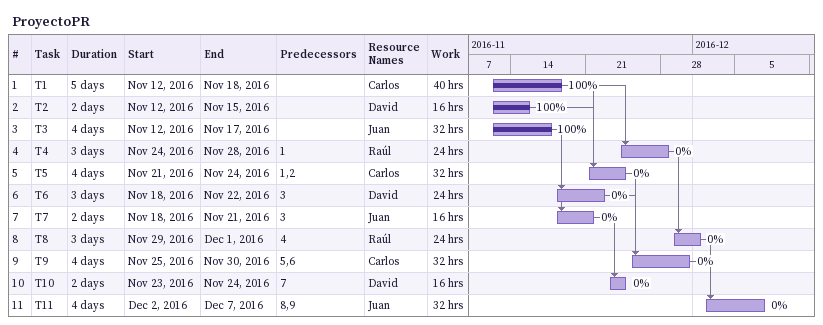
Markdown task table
ProyectoPR

| ID | Task | Duration | Start | Finish | Predecessors | Resources | % complete | Work (h) |
|---|---|---|---|---|---|---|---|---|
| 1 | T1 | 5d | 2016-11-12 | 2016-11-18 |  | Carlos | 100 | 40 |
| 2 | T2 | 2d | 2016-11-12 | 2016-11-15 |  | David | 100 | 16 |
| 3 | T3 | 4d | 2016-11-12 | 2016-11-17 |  | Juan | 100 | 32 |
| 4 | T4 | 3d | 2016-11-24 | 2016-11-28 | 1 | Raúl | 0 | 24 |
| 5 | T5 | 4d | 2016-11-21 | 2016-11-24 | 1, 2 | Carlos | 0 | 32 |
| 6 | T6 | 3d | 2016-11-18 | 2016-11-22 | 3 | David | 0 | 24 |
| 7 | T7 | 2d | 2016-11-18 | 2016-11-21 | 3 | Juan | 0 | 16 |
| 8 | T8 | 3d | 2016-11-29 | 2016-12-01 | 4 | Raúl | 0 | 24 |
| 9 | T9 | 4d | 2016-11-25 | 2016-11-30 | 5, 6 | Carlos | 0 | 32 |
| 10 | T10 | 2d | 2016-11-23 | 2016-11-24 | 7 | David | 0 | 16 |
| 11 | T11 | 4d | 2016-12-02 | 2016-12-07 | 8, 9 | Juan | 0 | 32 |
